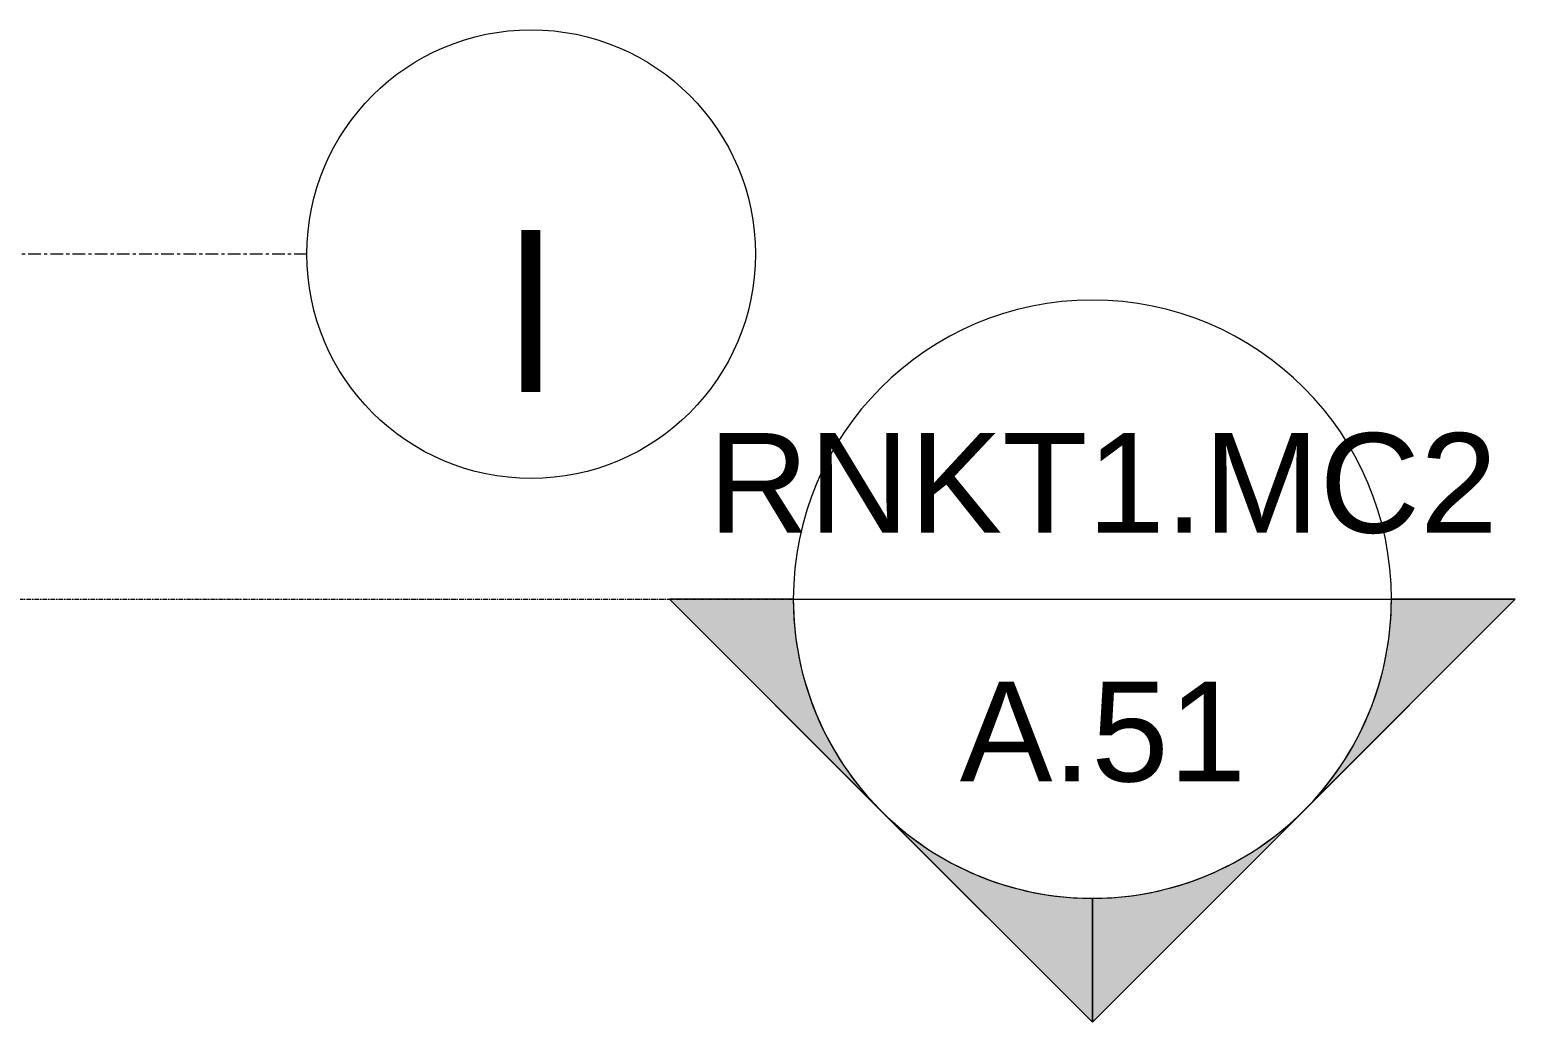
# Model space of a CAD drawing. Header units: millimetres. Extents: x 46404 to 154333, y -1327 to 55734.
# Drawn here: x 61661 to 63152, y 52766 to 53762 of the extents above; entities that cross this region are included whole.
import ezdxf

# ---------------------------------------------------------------- set-up
doc = ezdxf.new("R2010")
doc.units = ezdxf.units.MM
doc.linetypes.add('Dash Dot 3_16_', pattern=[7.9375, 4.7625, -1.5875, 0, -1.5875])
doc.linetypes.add('Grid Line', pattern=[22.225, 12.7, -3.175, 3.175, -3.175])
for name, color, linetype, lineweight in [('G-ANNO-SYMB', 111, 'Continuous', 9), ('G-ANNO-SYMB-1', 111, 'Dash Dot 3_16_', 18), ('S-GRID-1', 1, 'Grid Line', 9), ('S-GRID-IDEN', 1, 'Continuous', 9)]:
    doc.layers.add(name, color=color, linetype=linetype, lineweight=lineweight)
doc.styles.add('Arial_3', font='arial.ttf', dxfattribs={"height": 100})
doc.styles.add('Tahoma_B', font='tahomabd.ttf', dxfattribs={"height": 162.5})

# ---------------------------------------------------------------- blocks, each defined once
blk = doc.blocks.new('Grid - M_Grid Head - Circle-353313-TKCS_RAMP NKT 1 - MẶT BẰNG')
at = {"layer": 'S-GRID-IDEN'}
blk.add_circle((0, 0), 4.5, dxfattribs=at)
blk = doc.blocks.new('Section - M_Section Head - Filled-352373-TKCS_RAMP NKT 1 - MẶT BẰNG')
at = {"layer": 'G-ANNO-SYMB'}
h = blk.add_hatch(color=256, dxfattribs=at)
edge = h.paths.add_edge_path()
edge.add_line((-6, 8.485), (-6, 6))
edge.add_arc((-6, 0), 6, 90, 135)
edge.add_line((-10.243, 4.243), (-6, 8.485))
h = blk.add_hatch(color=256, dxfattribs=at)
edge = h.paths.add_edge_path()
edge.add_line((-6, 8.485), (-1.757, 4.243))
edge.add_arc((-6, 0), 6, 45, 90)
edge.add_line((-6, 6), (-6, 8.485))
h = blk.add_hatch(color=256, dxfattribs=at)
edge = h.paths.add_edge_path()
edge.add_line((-14.485, 0), (-10.243, 4.243))
edge.add_arc((-6, 0), 6, 135, 180)
edge.add_line((-12, 0), (-14.485, 0))
h = blk.add_hatch(color=256, dxfattribs=at)
edge = h.paths.add_edge_path()
edge.add_line((2.485, 0), (0, 0))
edge.add_arc((-6, 0), 6, 360, 405)
edge.add_line((-1.757, 4.243), (2.485, 0))
for p, q in [((-6, 8.485), (-14.485, 0)), ((-6, 8.485), (-10.243, 4.243)), ((-6, 8.485), (2.485, 0)), ((-6, 6), (-6, 8.485)), ((-6, 8.485), (-6, 6)), ((-1.757, 4.243), (-6, 8.485)), ((-10.243, 4.243), (-14.485, 0)), ((2.485, 0), (-1.757, 4.243)), ((-14.485, 0), (-12, 0)), ((0, 0), (2.485, 0)), ((-12, 0), (-14.485, 0)), ((0, 0), (2.485, 0))]:
    blk.add_line(p, q, dxfattribs=at)
for start, end in [(360, 180), (90, 135), (45, 90), (135, 180), (360, 45), (180, 360)]:
    blk.add_arc((-6, 0), 6, start, end, dxfattribs=at)

msp = doc.modelspace()

# ---------------------------------------------------------------- linework, layer by layer
at = {"layer": 'G-ANNO-SYMB'}
msp.add_line((62427.5, 53190.8), (63027.5, 53190.8), dxfattribs=at)
at = {"layer": 'G-ANNO-SYMB-1'}
msp.add_line((46523.5, 53190.8), (62427.5, 53190.8), dxfattribs=at)
at = {"layer": 'S-GRID-1'}
msp.add_line((61939.5, 53536.9), (60689.5, 53536.9), dxfattribs=at)

# ---------------------------------------------------------------- block references
at = {"layer": 'G-ANNO-SYMB', "xscale": 49.99999999999998, "yscale": 49.99999999999998, "zscale": 49.99999999999998, "rotation": 180}
msp.add_blockref('Section - M_Section Head - Filled-352373-TKCS_RAMP NKT 1 - MẶT BẰNG', (62427.5, 53190.8), dxfattribs=at)
at = {"layer": 'S-GRID-IDEN', "xscale": 49.99999999999998, "yscale": 49.99999999999998, "zscale": 49.99999999999998, "rotation": 89.9999999999998}
msp.add_blockref('Grid - M_Grid Head - Circle-353313-TKCS_RAMP NKT 1 - MẶT BẰNG', (62164.5, 53536.9), dxfattribs=at)

# ---------------------------------------------------------------- texts
at = {"layer": 'G-ANNO-SYMB', "char_height": 100, "attachment_point": 5, "line_spacing_factor": 0.936439, "style": 'Arial_3'}
for s, insert, width in [('\\pt635,1270,1905,2540,3175,3810,4445,5080,5715,6350,6985,7620,8255,8890,9525,10160,10795,11430,12065,12700,13335,13970,14605,15240,15875,16510,17145,17780,18415,19050,19685,20320;RNKT1.MC2', (62738.1, 53306.7), 807), ('\\pt635,1270,1905,2540,3175,3810,4445,5080,5715,6350,6985,7620,8255,8890,9525,10160,10795,11430,12065,12700,13335,13970,14605,15240,15875,16510,17145,17780,18415,19050,19685,20320;A.51', (62738.1, 53057.3), 297.5)]:
    msp.add_mtext(s, dxfattribs=dict(at, insert=insert, width=width))

# ---------------------------------------------------------------- next in the draw order: texts
at = {"layer": 'S-GRID-IDEN', "insert": (62164.2, 53479.7), "char_height": 162.5, "width": 109, "attachment_point": 5, "line_spacing_factor": 0.996129, "style": 'Tahoma_B', "bg_fill": 3, "box_fill_scale": 1.25, "bg_fill_color": 256, "bg_fill_true_color": 13158600, "bg_fill_transparency": 0}
msp.add_mtext('\\pt634.99962,1269.99925,1905.0005,2540.00013,3174.99975,3809.99937,4445.00062,5080.00025,5714.99987,6349.9995,6985.00075,7620.00037,8255,8889.99962,9524.99925,10160.0005,10795.00013,11429.99975,12064.99938,12700.00063,13335.00025,13969.99988,14604.9995,15240.00075,15875.00038,16510,17144.99963,17779.99925,18415.0005,19050.00013,19684.99975,20319.99938;I', dxfattribs=at)

doc.saveas('drawing.dxf')
